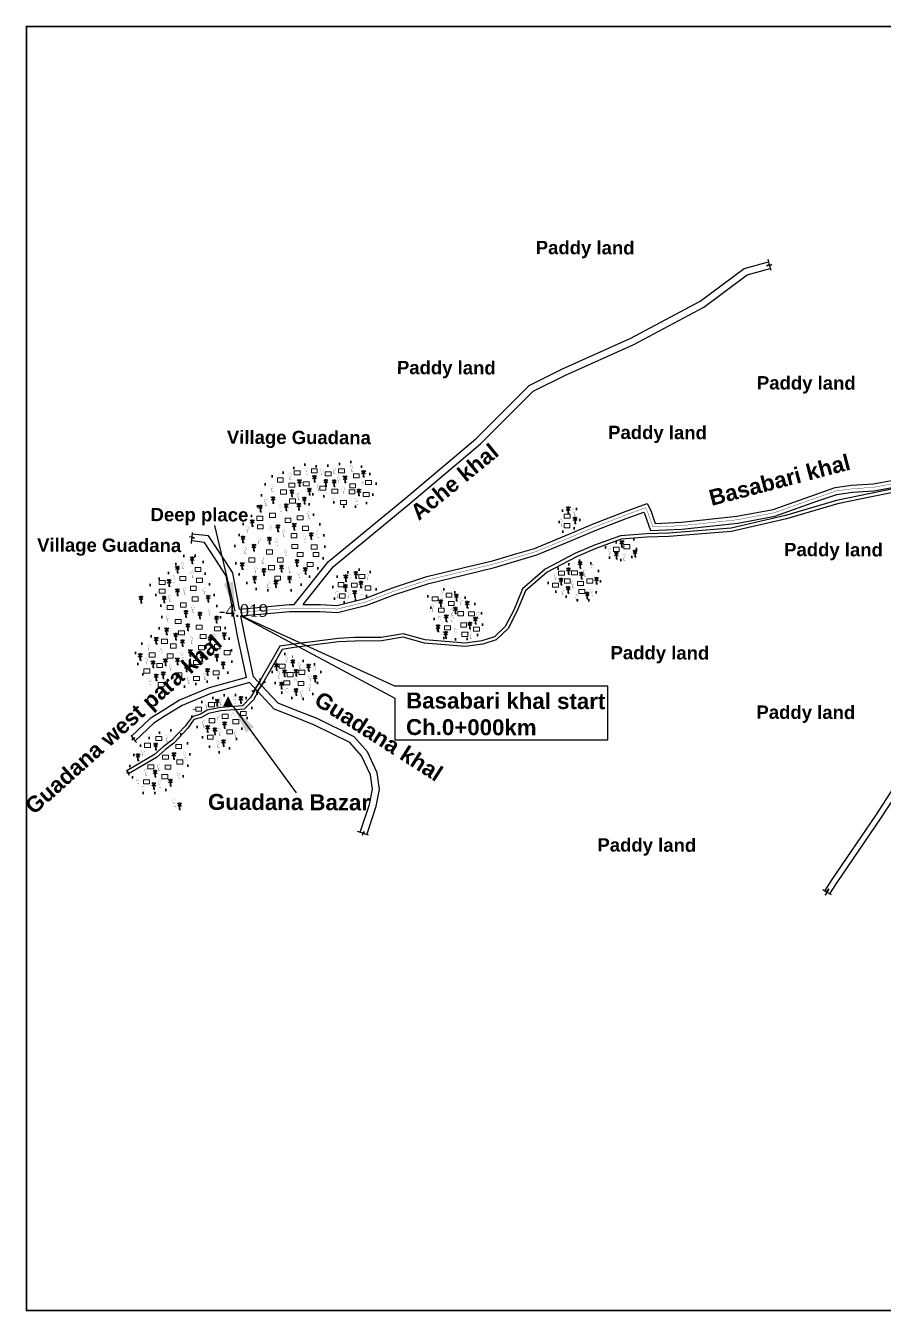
# Model space of a CAD drawing. Header units: millimetres. Extents: x 103 to 33028, y -150542 to -48.
# Drawn here: x 28570 to 30044, y -91925 to -89715 of the extents above; entities that cross this region are included whole.
import ezdxf

# ---------------------------------------------------------------- set-up
doc = ezdxf.new("R2010")
doc.units = ezdxf.units.MM
doc.header["$MEASUREMENT"] = 0
doc.linetypes.add('CENTERX2', pattern=[4, 2.5, -0.5, 0.5, -0.5])
doc.linetypes.add('DOT2', pattern=[0.125, 0, -0.125])
for name, color, linetype, lineweight in [('Bazar', 97, 'Continuous', 15), ('Bridge or Culvert', 7, 'Continuous', 25), ('HOUSE', 144, 'Continuous', 18), ('OUTLINE', 7, 'Continuous', 15), ('PUCCA ROAD', 1, 'Continuous', 30)]:
    doc.layers.add(name, color=color, linetype=linetype, lineweight=lineweight)
for name, color, linetype in [('boundary', 7, 'Continuous'), ('Home Stead', 151, 'Continuous'), ('Khal', 4, 'Continuous'), ('TEXT', 5, 'Continuous'), ('Trees', 77, 'Continuous')]:
    doc.layers.add(name, color=color, linetype=linetype)
doc.styles.add('b', font='times.ttf')
doc.styles.get("Standard").update_dxf_attribs({"font": 'arial.ttf'})
doc.styles.add('sum', font='arialbd.ttf')
doc.dimstyles.get("Standard").update_dxf_attribs({"dimtxt": 0.18, "dimasz": 0.18, "dimexe": 0.18, "dimexo": 0.0625, "dimgap": 0.09, "dimtad": 0, "dimtih": 1, "dimtoh": 1, "dimdec": 4, "dimzin": 0, "dimdsep": 46, "dimtxsty": 'Standard', "dimblk": 'DATUMBLANK', "dimcen": 0.09, "dimadec": 0, "dimazin": 0, "dimtfac": 1, "dimtdec": 4, "dimtofl": 0, "dimtmove": 0, "dimatfit": 3, "dimfxl": 1, "dimtolj": 1, "dimtzin": 0, "dimarcsym": 0})

# ---------------------------------------------------------------- blocks, each defined once
blk = doc.blocks.new('A$C3B865840')
at = {"layer": 'Bridge or Culvert', "color": 7, "linetype": 'Continuous', "lineweight": 30}
for points in [[(0, 43.6), (13.8, 33.1), (91.3, 33.3), (105, 44.2)], [(0.2, 0), (13.9, 10.6), (91.4, 10.9), (105.2, 0.2)]]:
    blk.add_lwpolyline(points, dxfattribs=at)
blk = doc.blocks.new('A$C7FEE66E4')
at = {"layer": 'Trees', "linetype": 'Continuous', "const_width": 0.000142}
blk.add_lwpolyline([(0, 0, 0.606435), (0, 0.0049, 0.606435)], format="xyb", close=True, dxfattribs=at)
at = {"layer": 'Trees', "linetype": 'Continuous', "const_width": 0.000252}
for points in [[(0, 0), (0, -0.0029)], [(0, -0.0029), (0.0017, -0.0029)]]:
    blk.add_lwpolyline(points, dxfattribs=at)
blk = doc.blocks.new('A$C01DB3217')
at = {"layer": 'Trees', "color": 1, "lineweight": 30}
blk.add_lwpolyline([(0, 0.0028), (0, -0.0071), (0.0015, -0.0071)], dxfattribs=at)
for centre, start, end in [((-0.012, -0.0154), 41.2491, 62.6782), ((0.012, -0.0154), 117.3218, 138.7509)]:
    blk.add_arc(centre, 0.0195, start, end, dxfattribs=at)
blk = doc.blocks.new('_DatumBlank')
at = {"color": 0, "linetype": 'ByBlock', "lineweight": -2}
for p, q in [((0, 0.577), (-1, 0)), ((0, -0.577), (0, 0.577)), ((-1, 0), (0, -0.577))]:
    blk.add_line(p, q, dxfattribs=at)

msp = doc.modelspace()

# ---------------------------------------------------------------- hatches: boundary and pattern name
at = {"layer": 'Bazar'}
msp.add_hatch(color=256, dxfattribs=at).paths.add_polyline_path([(28917.9, -90868), (28909.3, -90885.2), (28926.6, -90885.2)])

# ---------------------------------------------------------------- linework, layer by layer
at = {"layer": 'boundary', "color": 0, "const_width": 2.83}
msp.add_lwpolyline([(28571.6, -89716.9), (31667.6, -89716.9), (31667.6, -91923.8), (28571.6, -91923.8), (28571.6, -89716.9)], dxfattribs=at)
at = {"layer": 'Home Stead', "color": 7, "linetype": 'DOT2', "lineweight": 50, "ltscale": 159.474072, "flags": 128}
for points in [[(28929.8, -90609.4), (28944.4, -90570.7), (28962.7, -90554.1), (28971.7, -90534.2), (28981, -90506), (28985.5, -90492.5), (29009.5, -90484.5), (29036.8, -90473.1), (29048.5, -90469.4), (29064, -90472.7), (29098.6, -90470.6), (29127.9, -90464.5), (29156.4, -90477.6), (29173.4, -90503.6), (29162.5, -90533.7), (29133.6, -90543), (29109.6, -90541.8), (29088, -90525.9), (29064.8, -90519.4), (29056.3, -90528.4), (29058.3, -90545.8), (29072.6, -90567.4), (29080.7, -90580.8), (29084.3, -90602.8), (29083.9, -90618.2), (29080.3, -90635.7), (29072.1, -90648.3), (29042.4, -90677.2), (29027.4, -90685.7), (29006.2, -90688.1), (28959.4, -90682.6), (28937.9, -90660.6), (28931.4, -90639.9), (28929.8, -90609.4)], [(29493, -90548.8), (29485.5, -90573.6), (29492.6, -90585), (29515.1, -90578.6), (29523.8, -90569.4), (29520.2, -90552.7), (29514.9, -90540.9), (29501.4, -90541.1), (29493, -90548.8)], [(29584.7, -90603.3), (29566, -90612.4), (29572.4, -90629.4), (29598.2, -90634.7), (29621, -90624.3), (29618.7, -90598.1), (29603.3, -90598.8), (29584.7, -90603.3)], [(28784.9, -90866.7), (28830.8, -90853.7), (28888.4, -90841.4), (28916.9, -90829.8), (28926.3, -90801.6), (28919.2, -90764.4), (28912.4, -90748.3), (28902.4, -90726.5), (28897.5, -90707.4), (28892.1, -90686.3), (28880.4, -90665.4), (28873.9, -90630.8), (28856.4, -90624.3), (28838.9, -90626.9), (28812.7, -90659.6), (28808.8, -90663.8), (28792, -90666.7), (28783.9, -90676.4), (28795.5, -90697.4), (28802, -90710.7), (28805.3, -90725.9), (28799.4, -90752.4), (28786.8, -90764), (28764.1, -90781.8), (28757.3, -90797), (28764.1, -90814.8), (28773.5, -90834.2), (28779.4, -90850.4), (28784.9, -90866.7)], [(29468, -90673), (29484.1, -90690.6), (29501.4, -90697.3), (29522.4, -90704), (29542.1, -90702.5), (29552.8, -90685.2), (29560.4, -90663.9), (29548.2, -90640.5), (29519.4, -90634.1), (29478.3, -90651.5), (29468, -90673)], [(29172.5, -90684), (29155.1, -90696.3), (29132.2, -90703.4), (29112.6, -90707.1), (29101.6, -90702.9), (29097.6, -90683.2), (29101, -90667), (29107.2, -90660), (29128.2, -90653.1), (29148.6, -90649.3), (29157.9, -90651.2), (29162.8, -90654.8), (29165.6, -90662.4), (29170.7, -90675.1), (29172.5, -90684)], [(29261.1, -90696.3), (29266.3, -90714.4), (29271.3, -90729.4), (29274.9, -90746.6), (29282.7, -90766.9), (29301.3, -90769.6), (29322.9, -90770.4), (29344.8, -90765.8), (29355.4, -90746.6), (29353.6, -90724.6), (29339, -90705.3), (29313.9, -90692.5), (29297.5, -90683.8), (29280.8, -90684.2), (29264.2, -90691.5), (29261.1, -90696.3)], [(29015.3, -90794.9), (29000.2, -90807.6), (28992.8, -90821.3), (28996.4, -90839.9), (29003.2, -90853.4), (29015, -90867.1), (29035.9, -90872.9), (29054, -90872.3), (29063.4, -90864.4), (29071, -90846.5), (29078.5, -90823.5), (29073, -90814.7), (29051.3, -90808.4), (29038.6, -90804.5), (29015.3, -90794.9)], [(28855.6, -90902.9), (28875.9, -90942.8), (28889.3, -90958.3), (28902.2, -90964.5), (28917.1, -90961.1), (28929.3, -90947.5), (28939, -90928.5), (28948.6, -90909.1), (28954, -90898.8), (28959.6, -90891.1), (28955, -90878.7), (28947.3, -90867.9), (28918.9, -90864.3), (28891.9, -90870.5), (28865.9, -90880), (28859.7, -90888), (28855.6, -90902.9)], [(28771.8, -91034.3), (28798.2, -91034.3), (28829.5, -91021.7), (28843.8, -91001), (28851.4, -90978.5), (28853.4, -90958.3), (28843.5, -90938.7), (28827.1, -90925), (28800.8, -90929.9), (28774.8, -90943.4), (28758.1, -90963.8), (28749, -90986.3), (28755.5, -91013.2), (28771.8, -91034.3)]]:
    msp.add_lwpolyline(points, dxfattribs=at)
at = {"layer": 'HOUSE'}
for points in [[(29031.7, -90487.5), (29041.9, -90487.5), (29041.9, -90480.4), (29031.7, -90480.4), (29031.7, -90487.5)], [(29061.1, -90484), (29071.2, -90484), (29071.2, -90476.9), (29061.1, -90476.9), (29061.1, -90484)], [(29084.9, -90489.2), (29095, -90489.2), (29095, -90482.1), (29084.9, -90482.1), (29084.9, -90489.2)], [(29107.9, -90484.3), (29118, -90484.3), (29118, -90477.2), (29107.9, -90477.2), (29107.9, -90484.3)], [(29133.4, -90492.8), (29143.5, -90492.8), (29143.5, -90485.7), (29133.4, -90485.7), (29133.4, -90492.8)], [(29002.7, -90499.9), (29012.8, -90499.9), (29012.8, -90492.8), (29002.7, -90492.8), (29002.7, -90499.9)], [(29022.5, -90508.7), (29032.7, -90508.7), (29032.7, -90501.7), (29022.5, -90501.7), (29022.5, -90508.7)], [(29047, -90506.6), (29057.1, -90506.6), (29057.1, -90499.5), (29047, -90499.5), (29047, -90506.6)], [(29075.8, -90513.8), (29085.9, -90513.8), (29085.9, -90506.7), (29075.8, -90506.7), (29075.8, -90513.8)], [(29127, -90510.1), (29137.1, -90510.1), (29137.1, -90503), (29127, -90503), (29127, -90510.1)], [(29154.3, -90504.1), (29164.4, -90504.1), (29164.4, -90497), (29154.3, -90497), (29154.3, -90504.1)], [(29008.2, -90520.6), (29018.3, -90520.6), (29018.3, -90513.5), (29008.2, -90513.5), (29008.2, -90520.6)], [(29023.6, -90535.9), (29033.7, -90535.9), (29033.7, -90528.8), (29023.6, -90528.8), (29023.6, -90535.9)], [(29096.4, -90519), (29106.5, -90519), (29106.5, -90511.9), (29096.4, -90511.9), (29096.4, -90519)], [(29111.3, -90538.6), (29121.4, -90538.6), (29121.4, -90531.5), (29111.3, -90531.5), (29111.3, -90538.6)], [(29125.8, -90520.2), (29135.9, -90520.2), (29135.9, -90513.1), (29125.8, -90513.1), (29125.8, -90520.2)], [(29150, -90524.8), (29160.2, -90524.8), (29160.2, -90517.7), (29150, -90517.7), (29150, -90524.8)], [(28989.1, -90560.7), (28999.2, -90560.7), (28999.2, -90553.6), (28989.1, -90553.6), (28989.1, -90560.7)], [(29495.8, -90562.2), (29505.9, -90562.2), (29505.9, -90555.1), (29495.8, -90555.1), (29495.8, -90562.2)], [(28967.4, -90565.8), (28977.6, -90565.8), (28977.6, -90558.7), (28967.4, -90558.7), (28967.4, -90565.8)], [(28968.3, -90580.5), (28978.5, -90580.5), (28978.5, -90573.4), (28968.3, -90573.4), (28968.3, -90580.5)], [(29015.8, -90569.3), (29025.9, -90569.3), (29025.9, -90562.2), (29015.8, -90562.2), (29015.8, -90569.3)], [(29036.7, -90565.1), (29046.8, -90565.1), (29046.8, -90558), (29036.7, -90558), (29036.7, -90565.1)], [(29045.8, -90582.9), (29055.9, -90582.9), (29055.9, -90575.8), (29045.8, -90575.8), (29045.8, -90582.9)], [(29495.4, -90578.5), (29505.5, -90578.5), (29505.5, -90571.4), (29495.4, -90571.4), (29495.4, -90578.5)], [(29026.2, -90595.5), (29036.4, -90595.5), (29036.4, -90588.4), (29026.2, -90588.4), (29026.2, -90595.5)], [(28984.1, -90623.7), (28994.2, -90623.7), (28994.2, -90616.6), (28984.1, -90616.6), (28984.1, -90623.7)], [(29027.5, -90614.3), (29037.6, -90614.3), (29037.6, -90607.2), (29027.5, -90607.2), (29027.5, -90614.3)], [(29036.7, -90627.8), (29046.8, -90627.8), (29046.8, -90620.7), (29036.7, -90620.7), (29036.7, -90627.8)], [(29061, -90615), (29071.1, -90615), (29071.1, -90607.9), (29061, -90607.9), (29061, -90615)], [(29064, -90627.8), (29074.1, -90627.8), (29074.1, -90620.7), (29064, -90620.7), (29064, -90627.8)], [(29580.1, -90619), (29590.2, -90619), (29590.2, -90611.9), (29580.1, -90611.9), (29580.1, -90619)], [(29598.2, -90614.6), (29608.4, -90614.6), (29608.4, -90607.5), (29598.2, -90607.5), (29598.2, -90614.6)], [(28953.8, -90637.3), (28964, -90637.3), (28964, -90630.3), (28953.8, -90630.3), (28953.8, -90637.3)], [(28987.7, -90650.6), (28997.8, -90650.6), (28997.8, -90643.5), (28987.7, -90643.5), (28987.7, -90650.6)], [(29002.7, -90637.3), (29012.8, -90637.3), (29012.8, -90630.3), (29002.7, -90630.3), (29002.7, -90637.3)], [(29053.9, -90644.9), (29064, -90644.9), (29064, -90637.9), (29053.9, -90637.9), (29053.9, -90644.9)], [(28835, -90669.1), (28845.1, -90669.1), (28845.1, -90662), (28835, -90662), (28835, -90669.1)], [(28861.2, -90653.8), (28871.4, -90653.8), (28871.4, -90646.7), (28861.2, -90646.7), (28861.2, -90653.8)], [(28863.9, -90672.3), (28874, -90672.3), (28874, -90665.2), (28863.9, -90665.2), (28863.9, -90672.3)], [(28998.1, -90668.5), (29008.2, -90668.5), (29008.2, -90661.4), (28998.1, -90661.4), (28998.1, -90668.5)], [(29142.8, -90665.6), (29152.9, -90665.6), (29152.9, -90658.5), (29142.8, -90658.5), (29142.8, -90665.6)], [(29486.1, -90660), (29496.3, -90660), (29496.3, -90652.9), (29486.1, -90652.9), (29486.1, -90660)], [(29495.9, -90673.4), (29506, -90673.4), (29506, -90666.3), (29495.9, -90666.3), (29495.9, -90673.4)], [(29508.2, -90659.2), (29518.3, -90659.2), (29518.3, -90652.2), (29508.2, -90652.2), (29508.2, -90659.2)], [(28799.8, -90676), (28809.9, -90676), (28809.9, -90668.9), (28799.8, -90668.9), (28799.8, -90676)], [(28799.8, -90690.9), (28809.9, -90690.9), (28809.9, -90683.8), (28799.8, -90683.8), (28799.8, -90690.9)], [(28853.1, -90686.2), (28863.2, -90686.2), (28863.2, -90679.1), (28853.1, -90679.1), (28853.1, -90686.2)], [(29106.9, -90679.9), (29117.1, -90679.9), (29117.1, -90672.8), (29106.9, -90672.8), (29106.9, -90679.9)], [(29130, -90680.8), (29140.1, -90680.8), (29140.1, -90673.7), (29130, -90673.7), (29130, -90680.8)], [(29153.3, -90685.6), (29163.5, -90685.6), (29163.5, -90678.5), (29153.3, -90678.5), (29153.3, -90685.6)], [(29475.8, -90680.7), (29485.9, -90680.7), (29485.9, -90673.6), (29475.8, -90673.6), (29475.8, -90680.7)], [(29518.5, -90677.8), (29528.7, -90677.8), (29528.7, -90670.7), (29518.5, -90670.7), (29518.5, -90677.8)], [(29520.8, -90691.5), (29530.9, -90691.5), (29530.9, -90684.4), (29520.8, -90684.4), (29520.8, -90691.5)], [(29534.5, -90673.5), (29544.6, -90673.5), (29544.6, -90666.4), (29534.5, -90666.4), (29534.5, -90673.5)], [(28836, -90714.7), (28846.1, -90714.7), (28846.1, -90707.6), (28836, -90707.6), (28836, -90714.7)], [(28856.4, -90704.5), (28866.5, -90704.5), (28866.5, -90697.4), (28856.4, -90697.4), (28856.4, -90704.5)], [(29109.2, -90699.2), (29119.4, -90699.2), (29119.4, -90692.1), (29109.2, -90692.1), (29109.2, -90699.2)], [(29268.7, -90704.2), (29278.8, -90704.2), (29278.8, -90697.1), (29268.7, -90697.1), (29268.7, -90704.2)], [(29292.7, -90697.8), (29302.8, -90697.8), (29302.8, -90690.7), (29292.7, -90690.7), (29292.7, -90697.8)], [(29296.7, -90712.1), (29306.8, -90712.1), (29306.8, -90705), (29296.7, -90705), (29296.7, -90712.1)], [(28813.2, -90718.9), (28823.3, -90718.9), (28823.3, -90711.9), (28813.2, -90711.9), (28813.2, -90718.9)], [(29279.4, -90723.5), (29289.6, -90723.5), (29289.6, -90716.4), (29279.4, -90716.4), (29279.4, -90723.5)], [(29312.6, -90729.7), (29322.7, -90729.7), (29322.7, -90722.6), (29312.6, -90722.6), (29312.6, -90729.7)], [(29331, -90730.1), (29341.2, -90730.1), (29341.2, -90723), (29331, -90723), (29331, -90730.1)], [(28827.3, -90743.1), (28837.4, -90743.1), (28837.4, -90736.1), (28827.3, -90736.1), (28827.3, -90743.1)], [(28863.4, -90752.9), (28873.5, -90752.9), (28873.5, -90745.8), (28863.4, -90745.8), (28863.4, -90752.9)], [(28894.7, -90755.9), (28904.8, -90755.9), (28904.8, -90748.8), (28894.7, -90748.8), (28894.7, -90755.9)], [(29290, -90753.9), (29300.1, -90753.9), (29300.1, -90746.8), (29290, -90746.8), (29290, -90753.9)], [(29317.8, -90749.2), (29327.9, -90749.2), (29327.9, -90742.1), (29317.8, -90742.1), (29317.8, -90749.2)], [(29340, -90756.2), (29350.1, -90756.2), (29350.1, -90749.1), (29340, -90749.1), (29340, -90756.2)], [(28803.6, -90777.3), (28813.7, -90777.3), (28813.7, -90770.2), (28803.6, -90770.2), (28803.6, -90777.3)], [(28832.9, -90762.6), (28843.1, -90762.6), (28843.1, -90755.5), (28832.9, -90755.5), (28832.9, -90762.6)], [(28870, -90768.8), (28880.1, -90768.8), (28880.1, -90761.7), (28870, -90761.7), (28870, -90768.8)], [(29319.8, -90765.1), (29330, -90765.1), (29330, -90758), (29319.8, -90758), (29319.8, -90765.1)], [(28782.6, -90800.6), (28792.7, -90800.6), (28792.7, -90793.5), (28782.6, -90793.5), (28782.6, -90800.6)], [(28813.3, -90802.4), (28823.5, -90802.4), (28823.5, -90795.3), (28813.3, -90795.3), (28813.3, -90802.4)], [(28818.8, -90785.2), (28829, -90785.2), (28829, -90778.1), (28818.8, -90778.1), (28818.8, -90785.2)], [(28867.2, -90788), (28877.3, -90788), (28877.3, -90780.9), (28867.2, -90780.9), (28867.2, -90788)], [(28894.5, -90786.4), (28904.6, -90786.4), (28904.6, -90779.3), (28894.5, -90779.3), (28894.5, -90786.4)], [(28911.4, -90796.8), (28921.5, -90796.8), (28921.5, -90789.7), (28911.4, -90789.7), (28911.4, -90796.8)], [(28795.3, -90818.7), (28805.4, -90818.7), (28805.4, -90811.6), (28795.3, -90811.6), (28795.3, -90818.7)], [(28858.6, -90813.6), (28868.7, -90813.6), (28868.7, -90806.5), (28858.6, -90806.5), (28858.6, -90813.6)], [(29006, -90820), (29016.2, -90820), (29016.2, -90812.9), (29006, -90812.9), (29006, -90820)], [(28773.4, -90828.1), (28783.5, -90828.1), (28783.5, -90821.1), (28773.4, -90821.1), (28773.4, -90828.1)], [(28828.5, -90834.7), (28838.7, -90834.7), (28838.7, -90827.6), (28828.5, -90827.6), (28828.5, -90834.7)], [(28858.8, -90841.1), (28868.9, -90841.1), (28868.9, -90834), (28858.8, -90834), (28858.8, -90841.1)], [(28892.6, -90831.5), (28902.7, -90831.5), (28902.7, -90824.4), (28892.6, -90824.4), (28892.6, -90831.5)], [(29013.8, -90848.4), (29023.9, -90848.4), (29023.9, -90841.4), (29013.8, -90841.4), (29013.8, -90848.4)], [(29019.6, -90834.4), (29029.7, -90834.4), (29029.7, -90827.4), (29019.6, -90827.4), (29019.6, -90834.4)], [(29038.2, -90849.8), (29048.3, -90849.8), (29048.3, -90842.7), (29038.2, -90842.7), (29038.2, -90849.8)], [(29039.8, -90830.4), (29049.9, -90830.4), (29049.9, -90823.3), (29039.8, -90823.3), (29039.8, -90830.4)], [(28798, -90851.7), (28808.1, -90851.7), (28808.1, -90844.6), (28798, -90844.6), (28798, -90851.7)], [(28862.3, -90893.7), (28872.5, -90893.7), (28872.5, -90886.6), (28862.3, -90886.6), (28862.3, -90893.7)], [(28884.3, -90886), (28894.5, -90886), (28894.5, -90878.9), (28884.3, -90878.9), (28884.3, -90886)], [(28885.3, -90913.6), (28895.4, -90913.6), (28895.4, -90906.5), (28885.3, -90906.5), (28885.3, -90913.6)], [(28908, -90906.2), (28918.1, -90906.2), (28918.1, -90899.1), (28908, -90899.1), (28908, -90906.2)], [(28926.4, -90915.2), (28936.5, -90915.2), (28936.5, -90908.1), (28926.4, -90908.1), (28926.4, -90915.2)], [(28939.2, -90901.4), (28949.3, -90901.4), (28949.3, -90894.4), (28939.2, -90894.4), (28939.2, -90901.4)], [(28915.7, -90932.8), (28925.8, -90932.8), (28925.8, -90925.7), (28915.7, -90925.7), (28915.7, -90932.8)], [(28915.7, -90932.8), (28925.8, -90932.8), (28925.8, -90925.7), (28915.7, -90925.7), (28915.7, -90932.8)], [(28774.4, -90955.9), (28784.5, -90955.9), (28784.5, -90948.9), (28774.4, -90948.9), (28774.4, -90955.9)], [(28793.7, -90944.4), (28803.9, -90944.4), (28803.9, -90937.3), (28793.7, -90937.3), (28793.7, -90944.4)], [(28828, -90958), (28838.1, -90958), (28838.1, -90950.9), (28828, -90950.9), (28828, -90958)], [(28882.4, -90942), (28892.5, -90942), (28892.5, -90934.9), (28882.4, -90934.9), (28882.4, -90942)], [(28805.5, -90976.4), (28815.6, -90976.4), (28815.6, -90969.3), (28805.5, -90969.3), (28805.5, -90976.4)], [(28780.3, -90992.8), (28790.5, -90992.8), (28790.5, -90985.8), (28780.3, -90985.8), (28780.3, -90992.8)], [(28809.6, -90993.5), (28819.7, -90993.5), (28819.7, -90986.4), (28809.6, -90986.4), (28809.6, -90993.5)], [(28829.9, -90984.6), (28840.1, -90984.6), (28840.1, -90977.5), (28829.9, -90977.5), (28829.9, -90984.6)], [(28772.8, -91018.7), (28783, -91018.7), (28783, -91011.6), (28772.8, -91011.6), (28772.8, -91018.7)], [(28804, -91009.8), (28814.2, -91009.8), (28814.2, -91002.8), (28804, -91002.8), (28804, -91009.8)]]:
    msp.add_lwpolyline(points, dxfattribs=at)
at = {"layer": 'Khal', "lineweight": 25, "ltscale": 0.1}
for points in [[(29031.8, -90710.6), (29090.6, -90636.6), (29222.8, -90527.7), (29343.6, -90425.5), (29435.2, -90334), (29492.8, -90305.1), (29610.3, -90252.6), (29729.4, -90189), (29804.9, -90132.9), (29846.6, -90121.1)], [(29047.1, -90710.6), (29099.2, -90645.1), (29230.5, -90536.9), (29351.8, -90434.3), (29442.3, -90343.9), (29497.9, -90316), (29615.6, -90263.4), (29735.8, -90199.2), (29810.3, -90143.9), (29849.8, -90132.7)], [(29845.5, -90116.8), (29847.8, -90125.7), (29843.5, -90128.1), (29852.3, -90126.1), (29848.5, -90128.7), (29850.7, -90135.7)], [(28855.1, -90605.7), (28855.9, -90596.4), (28860.4, -90595.7), (28851.4, -90594.3), (28856.4, -90593.6), (28857, -90586.4)], [(28937.7, -90718.2), (28936.6, -90712.3), (28925.9, -90656.2), (28905.8, -90625.2), (28884.5, -90592.1), (28856.8, -90589.3)], [(28949.6, -90835.7), (28934.2, -90764), (28924.8, -90714.6), (28914.5, -90660.8), (28895.7, -90631.7), (28877.5, -90603.5), (28855.5, -90601.2)], [(29156.4, -91105.5), (29156.9, -91104.3), (29172.7, -91057.1), (29178.3, -91028.1), (29174.1, -90999.5), (29157.4, -90963.5), (29134.7, -90937.7), (29071.2, -90906.5), (29034, -90891.8), (29004.1, -90880.1), (28983.5, -90858.1), (28961.7, -90834.8), (28945.9, -90761.6), (28939.9, -90730.1)], [(28949.6, -90835.7), (28885.2, -90853.8), (28834.6, -90875), (28804.7, -90893.5), (28784.1, -90906.2), (28751.8, -90936.8)], [(28954.5, -90844.7), (28888.5, -90863.3), (28839.2, -90883.9), (28809.9, -90902), (28790.2, -90914.2), (28758, -90944.7)], [(29145, -91101.6), (29145.7, -91100), (29161, -91054.1), (29166.1, -91027.8), (29162.5, -91003), (29147.2, -90970.2), (29127.2, -90947.4), (29066.4, -90917.5), (29029.6, -90903), (28997.2, -90890.3), (28974.7, -90866.3), (28954.5, -90844.7)], [(28750.6, -90935.3), (28754.2, -90939.7), (28752.8, -90942.8), (28757.1, -90938.8), (28755.4, -90941.7), (28760.6, -90947.7)], [(30068.7, -91014.7), (30030.5, -91073.1), (29955.9, -91182.9), (29943.4, -91202.1)], [(30080.3, -91015.1), (30038.9, -91078.7), (29964.3, -91188.4), (29951.8, -91207.6)], [(29140.1, -91099.8), (29149.2, -91103.1), (29149, -91107.1), (29151.2, -91100.7), (29151.3, -91104), (29158.6, -91106.1)], [(29940.1, -91200), (29946.2, -91204), (29950.7, -91199.3), (29944, -91210.1), (29948.2, -91205.4), (29954.2, -91209)]]:
    msp.add_lwpolyline(points, dxfattribs=at)
at = {"layer": 'Khal', "color": 7, "linetype": 'CENTERX2', "lineweight": 30, "ltscale": 5}
msp.add_lwpolyline([(28938.2, -90724.2, 0.577, 0.577, 0), (29023.8, -90716.6, 0.577, 0.577, 0), (29047.1, -90716.6, 0.577, 0.577, 0), (29076.5, -90716.6, 0.577, 0.577, 0), (29105.5, -90718.2, 0.577, 0.577, 0), (29154.9, -90705.9, 0.577, 0.577, 0), (29202.7, -90687.6, 0.577, 0.577, 0), (29261.3, -90668.3, 0.577, 0.577, 0), (29322.9, -90653.3, 0.577, 0.577, 0), (29374, -90640.9, 0.577, 0.577, 0), (29414.1, -90629.1, 0.577, 0.577, 0), (29446.5, -90619.6, 0.577, 0.577, 0), (29506, -90595.1, 0.577, 0.577, 0), (29549.5, -90576.6, 0.577, 0.577, 0), (29599.9, -90557.1, 0.577, 0.577, 0), (29635.3, -90544, 0.577, 0.577, 0), (29639.1, -90551.4, 0.577, 0.577, 0), (29648, -90577.1, 0.577, 0.577, 0), (29697.4, -90574.9, 0.577, 0.577, 0), (29793.1, -90564.7, 0.577, 0.577, 0), (29856.2, -90552.7, 0.577, 0.577, 0), (29928, -90527.4, 0.577, 0.577, 0), (29962.6, -90515.2, 0.577, 0.577, 0), (29990.3, -90511.5, 0.577, 0.577, 0), (30027.3, -90508.9, 0.577, 0.577, 0), (30084.2, -90498.5, 0.577, 0.577, 0)], format="xyseb", dxfattribs=at)
at = {"layer": 'Khal', "color": 3, "linetype": 'Continuous'}
for points in [[(28939.9, -90730.1), (29024.1, -90722.6), (29076.3, -90722.6), (29106.1, -90724.3), (29156.7, -90711.6), (29204.8, -90693.3), (29263, -90674), (29324.3, -90659.2), (29375.6, -90646.7), (29415.8, -90634.9), (29448.5, -90625.2), (29508.3, -90600.6), (29551.8, -90582.2), (29602, -90562.7), (29632.4, -90551.5), (29633.6, -90553.8), (29643.8, -90583.3), (29697.9, -90580.8), (29794, -90570.6), (29857.7, -90558.5), (29930, -90533), (29964, -90521), (29990.9, -90517.5), (30028, -90514.9), (30085.3, -90504.4)], [(29047.1, -90710.6), (29076.6, -90710.6), (29104.9, -90712.2), (29153.1, -90700.1), (29200.7, -90681.9), (29259.7, -90662.5), (29321.5, -90647.5), (29372.5, -90635.1), (29412.4, -90623.3), (29444.5, -90613.9), (29503.7, -90589.5), (29547.3, -90571), (29597.8, -90551.5), (29638.3, -90536.5), (29644.6, -90549), (29652.2, -90570.9), (29697, -90568.9), (29792.2, -90558.8), (29854.6, -90546.9), (29926, -90521.7), (29961.1, -90509.3), (29989.7, -90505.5), (30026.5, -90502.9), (30083.1, -90492.6)], [(28937.7, -90718.2), (29023.6, -90710.6), (29031.8, -90710.6)]]:
    msp.add_lwpolyline(points, dxfattribs=at)
at = {"layer": 'Khal', "color": 7, "lineweight": 25, "ltscale": 0.1}
msp.add_lwpolyline([(29204.3, -90871.4), (29204.3, -90943.2), (29570.7, -90943.2), (29570.7, -90850.9), (29204.3, -90850.9), (28939.9, -90730.1)], close=True, dxfattribs=at)
at = {"layer": 'PUCCA ROAD', "lineweight": 25}
for points in [[(30114.8, -90500.7), (30019.5, -90520.1), (29963.9, -90531.5), (29876.2, -90557.4), (29782.5, -90578.9), (29674.8, -90587.5), (29637.2, -90588.6), (29592.5, -90592.1), (29547.8, -90608.4), (29514.2, -90622.9), (29463.1, -90649.6), (29423.9, -90683.2), (29408.8, -90720.1), (29394.3, -90748.2), (29375.7, -90765.8), (29354.3, -90772.9), (29325.2, -90776.7), (29256.7, -90771.1), (29219, -90760.5), (29181.1, -90766.9), (29135.9, -90767.3), (29107.4, -90768.7), (29030.8, -90778.3), (29007, -90782), (28971.1, -90844.8)], [(30115.7, -90506.7), (30020.7, -90526), (29965.3, -90537.3), (29877.7, -90563.2), (29783.4, -90584.9), (29675.2, -90593.5), (29637.5, -90594.6), (29593.7, -90598), (29550, -90613.9), (29516.8, -90628.3), (29466.5, -90654.6), (29428.9, -90686.9), (29414.2, -90722.6), (29399.2, -90751.8), (29378.9, -90771.1), (29355.7, -90778.8), (29325.3, -90782.8), (29255.7, -90777), (29218.7, -90766.6), (29181.6, -90772.9), (29136.1, -90773.3), (29107.9, -90774.7), (29031.6, -90784.2), (29010.8, -90787.5), (28975.4, -90849.4)], [(28964.9, -90855.8), (28956.5, -90870.4), (28942.7, -90884.6), (28904.9, -90887.3), (28882.3, -90892.2), (28870.7, -90898.9), (28856.1, -90903.4), (28844, -90919.2), (28820.8, -90944.1), (28806.5, -90954.9), (28791.3, -90968.3), (28743.8, -90996.1)], [(28969.2, -90860.3), (28961.4, -90874), (28945.4, -90890.4), (28905.7, -90893.2), (28884.5, -90897.9), (28872.5, -90904.8), (28859.2, -90908.1), (28848.9, -90922.7), (28824.8, -90948.6), (28810.3, -90959.5), (28794.9, -90973.2), (28746.7, -91001.4)], [(28743.3, -90995.1), (28745.1, -90998.4), (28743.7, -90999.9), (28746.6, -90998.2), (28745.5, -90999.5), (28748, -91003.7)]]:
    msp.add_lwpolyline(points, dxfattribs=at)

# ---------------------------------------------------------------- block references
at = {"layer": 'Khal', "lineweight": 25, "ltscale": 0.1, "xscale": 0.2499999999974555, "yscale": 0.2500000000000289, "zscale": 0.25, "rotation": 57.14630260976449}
msp.add_blockref('A$C3B865840', (28967.9, -90865.6), dxfattribs=at)
at = {"layer": 'Trees', "linetype": 'DOT2', "ltscale": 0.2, "xscale": 1515.762941306195, "yscale": 1515.762941306195, "zscale": 1515.762941306194}
for p in [(29024.2, -90491.1), (29052.4, -90481.9), (29079.1, -90484), (29099.9, -90480.8), (29108.2, -90496.5), (29130.1, -90477.8), (28993.2, -90511.3), (29073.2, -90511.4), (29115.8, -90515.5), (29149.3, -90507.4), (28982.7, -90536.3), (29038.9, -90526.1), (29098.8, -90529.5), (29139, -90534), (29007.2, -90546.2), (29056.7, -90557.7), (29512.6, -90552.4), (28951.4, -90582.5), (28990.5, -90582.4), (29490.5, -90571.3), (28970.9, -90601.9), (29001.4, -90603.9), (29013.2, -90588.4), (29049.5, -90598.8), (29071.4, -90590.9), (28946.9, -90618.4), (29016.9, -90622.2), (29573.9, -90621.5), (28839.6, -90644.1), (28977.2, -90636.2), (29023.4, -90651.4), (29544.6, -90648.9), (29598.2, -90630.4), (28823.8, -90667.7), (28856.2, -90659.4), (28965.7, -90652.4), (29039.9, -90660.1), (29127.6, -90665.6), (29157.7, -90664.5), (29480.6, -90664.4), (29530.4, -90657.3), (28842.9, -90688.1), (28876.8, -90689), (28986.4, -90676.9), (29105.4, -90694.4), (29125.6, -90696), (29146.4, -90688.9), (29285, -90695.8), (29492.8, -90689.6), (29510.4, -90676.9), (29542.8, -90689.9), (28817.7, -90700.9), (29268.8, -90717.5), (29318.1, -90707.4), (29516.4, -90699.9), (28813.8, -90735.4), (28857.4, -90719.3), (28886, -90725.2), (29281.7, -90737.7), (29302.6, -90724.9), (29302.6, -90736.7), (29347.2, -90730.5), (29308.6, -90759), (28854.6, -90773), (28893.8, -90768.1), (29333.9, -90763.7), (28781.2, -90785.4), (28802.7, -90793.9), (28838.8, -90797.6), (28882.2, -90800.5), (29017.9, -90805.9), (28777.3, -90808.8), (28818.9, -90820.2), (29040.9, -90816.4), (29066.7, -90824.3), (28783.7, -90843.4), (28849.8, -90841.3), (28878, -90835.5), (29004.7, -90832.6), (29033.5, -90845.4), (29059, -90838), (29019.3, -90861.5), (29044.6, -90865.2), (29057.4, -90854.5), (28880.9, -90885.5), (28904.4, -90877.9), (28929.2, -90875.5), (28875.6, -90916.8), (28900.4, -90905), (28926.4, -90903.8), (28902.6, -90930.5), (28902.6, -90930.5), (28930.6, -90935.2), (28812.3, -90941.3), (28900.4, -90951.8), (28771.5, -90967), (28842.8, -90969.6), (28776.5, -90999.7), (28798.8, -90991.8), (28762, -91013.6), (28799.9, -91019.9), (28832.4, -91005.5), (28771.8, -91029.9), (28825.1, -91052.5)]:
    msp.add_blockref('A$C7FEE66E4', p, dxfattribs=at)
at = {"layer": 'Trees', "ltscale": 0.1, "xscale": 1195.287385304051, "yscale": 1195.287385304051, "zscale": 1195.287385304045}
for p in [(29066.4, -90491.3), (29119, -90492.3), (29150.9, -90482.7), (29040.5, -90498.6), (29057.7, -90513.3), (29085.9, -90498.2), (29100.3, -90498.8), (29142.8, -90514.7), (28995.3, -90527.9), (29027.6, -90516.2), (29049.2, -90528.8), (28973.4, -90542.4), (29018, -90540.3), (29039.4, -90539.3), (29502.7, -90545.5), (28959.6, -90567.5), (29003.7, -90576.1), (29031.7, -90573.7), (29514.3, -90562.9), (28943.6, -90595.5), (28989, -90597.3), (29060.9, -90589.8), (28962.4, -90609.8), (29585.3, -90623.5), (29594.8, -90603.5), (29617.5, -90619.8), (28830.9, -90647.2), (28856.4, -90631.4), (28942.4, -90641.3), (29009.8, -90645.8), (29036.4, -90635.8), (29523.1, -90639.2), (28963.6, -90664.5), (28979.6, -90651.5), (29023.7, -90664.3), (29050.9, -90649.6), (29120.2, -90662.1), (29137.6, -90656.6), (29490.2, -90667.8), (29503.1, -90650), (29525.2, -90657.6), (29551.1, -90666.5), (28816.5, -90670.4), (28830.9, -90686.2), (29000.2, -90672.1), (29119.7, -90678.7), (29135.7, -90689.2), (29146.4, -90672.9), (29502.3, -90682.2), (28768.5, -90699), (28808.1, -90698.7), (28883.9, -90697.5), (29283.5, -90705.3), (29310.3, -90695.4), (29329.1, -90707.6), (29535.2, -90692.1), (28845.5, -90723.5), (28869.6, -90726.2), (28898.2, -90733.1), (29293, -90730.9), (29308.6, -90717.6), (29343, -90735), (28812.4, -90753.3), (28848.8, -90746.3), (29278.8, -90748.3), (29333.6, -90743.5), (28794.6, -90769.6), (28827.9, -90762.5), (28839.7, -90773.7), (28887.2, -90768.8), (28911.5, -90761.6), (29292, -90759.7), (28767.1, -90797.6), (28852.9, -90790.8), (28873.4, -90799.6), (28898.4, -90798.5), (28789, -90809.9), (28810.3, -90806.5), (28830.9, -90805.1), (28846.4, -90816.9), (28882.8, -90823.1), (28909.5, -90811.7), (29001.2, -90814.6), (29029.3, -90808.2), (29056.4, -90815.9), (28794.6, -90832.7), (28806.5, -90828.8), (29014.9, -90825.4), (29034.7, -90824.7), (29067.7, -90835), (29009.8, -90846.6), (29034.7, -90857.6), (28899.2, -90876.2), (28940, -90871.5), (28882.8, -90921.3), (28895.2, -90925.2), (28895.2, -90925.2), (28912, -90914.7), (28793.6, -90951.6), (28910.2, -90945.6), (28763.1, -90969.8), (28824.9, -90967.9), (28792.7, -90998.1), (28790.4, -91019.4), (28818.9, -91013.6), (28834.5, -91054.2)]:
    msp.add_blockref('A$C01DB3217', p, dxfattribs=at)

# ---------------------------------------------------------------- texts
at = {"layer": 'OUTLINE', "ltscale": 0.1, "insert": (28902.5, -90709.8), "char_height": 21.65, "width": 1010.289, "attachment_point": 1, "style": 'b'}
msp.add_mtext('-4.019', dxfattribs=at)
at = {"layer": 'TEXT', "color": 7, "attachment_point": 1, "style": 'sum'}
for s, insert, char_height, width, rotation in [('Paddy land ', (29446.8, -90085.3), 22.782, 440.996, 359.7933), ('Paddy land ', (29208.2, -90291.6), 22.782, 440.996, 359.7933), ('Paddy land ', (29826.9, -90317.8), 22.782, 440.996, 359.7933), ('Village Guadana', (28915.9, -90411.3), 22.782, 440.996, 359.7933), ('Paddy land ', (29571.2, -90403), 22.782, 440.996, 359.7933), ('Ache khal ', (29228.4, -90546), 27.38, 530.043, 39.2747), ('Basabari khal ', (29742, -90514.5), 27.382, 530.043, 14.679), ('Deep place', (28784.8, -90544.3), 22.78, 440.996, 359.7933), ('Village Guadana', (28589.8, -90596.6), 22.782, 440.996, 359.7933), ('Paddy land ', (29873.7, -90604.4), 22.782, 440.996, 359.7933), ('Guadana west para khal ', (28565.9, -91052.5), 27.382, 530.043, 41.9424), ('Paddy land ', (29575.3, -90781.7), 22.782, 440.996, 359.7933), ('Guadana khal ', (29078.6, -90857.7), 27.382, 530.043, 327.4259), ('Basabari khal start\\PCh.0+000km', (29224.1, -90861.6), 27.382, 530.043, 359.7883), ('Paddy land ', (29826.1, -90883.9), 22.782, 440.996, 359.7933), ('Guadana Bazar', (28883.5, -91035.9), 27.382, 530.043, 359.7883), ('Paddy land ', (29552.8, -91112.1), 22.782, 440.996, 359.7933)]:
    msp.add_mtext(s, dxfattribs=dict(at, insert=insert, char_height=char_height, width=width, rotation=rotation))

# ---------------------------------------------------------------- leaders
at = {"layer": 'TEXT', "color": 0, "lineweight": 25}
for points in [[(28930.2, -90721.6), (28895.2, -90574.7)], [(28926.2, -90885.2), (29034.8, -91034)]]:
    msp.add_leader(points, dimstyle='Standard', override={"dimscale": 0.5, "dimasz": 100, "dimgap": 0.09, "dimtad": 0}, dxfattribs=at)

doc.saveas('drawing.dxf')
